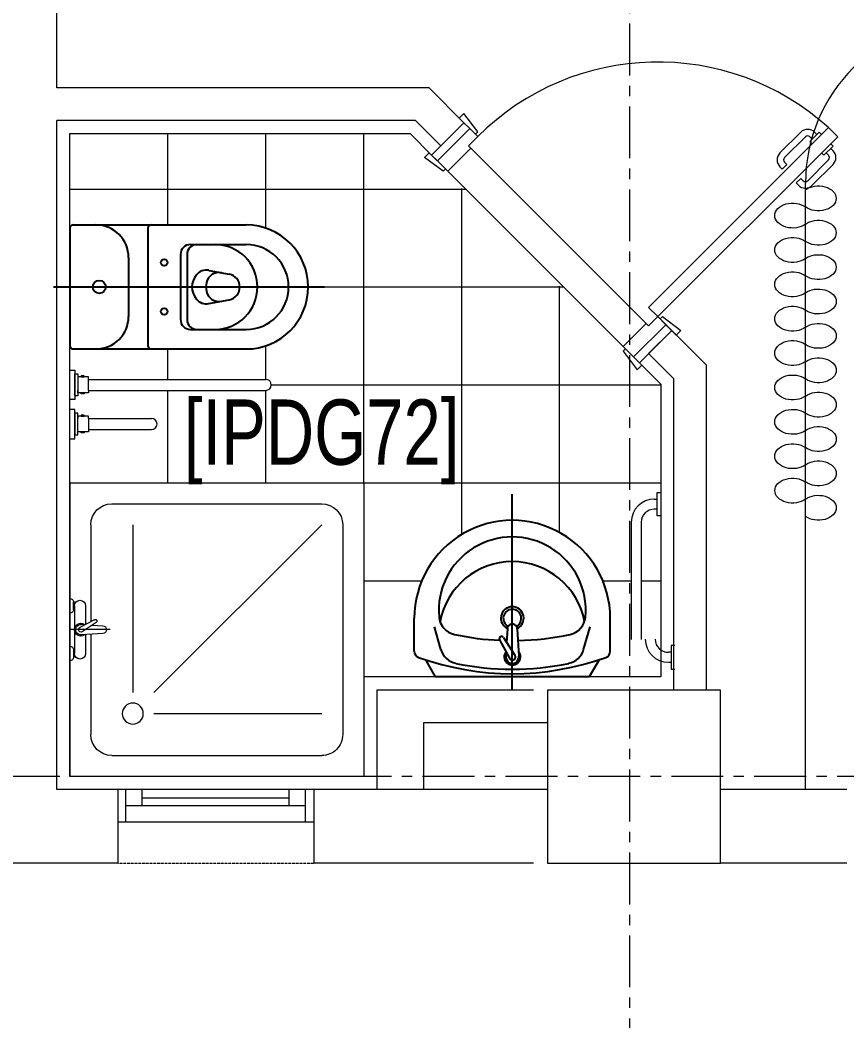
# Model space of a CAD drawing. Header units: millimetres. Extents: x 26027 to 581921, y 7230 to 233891.
# Drawn here: x 486131 to 488664, y 155996 to 159063 of the extents above; entities that cross this region are included whole.
import ezdxf

# ---------------------------------------------------------------- set-up
doc = ezdxf.new("R2010")
doc.units = ezdxf.units.MM
doc.header["$LTSCALE"] = 5
doc.linetypes.add('CENTER', pattern=[50.8, 31.75, -6.35, 6.35, -6.35])
doc.linetypes.add('HIDDEN2', pattern=[0.1875, 0.125, -0.0625])
for name, color, linetype, lineweight in [('72_EGR_BASE_TEXT', 7, 'Continuous', 5), ('Aluminum', 7, 'Continuous', 5), ('car', 250, 'Continuous', 5), ('Medical Equipment and Furniture', 163, 'Continuous', 0), ('Proj', 7, 'HIDDEN2', 5), ('SANIT', 250, 'Continuous', 5), ('Structure', 20, 'Continuous', 5), ('Tiles', 252, 'Continuous', 5), ('Walls', 32, 'Continuous', 5)]:
    doc.layers.add(name, color=color, linetype=linetype, lineweight=lineweight)
for name, color, linetype in [('axes', 9, 'Continuous'), ('GE-ARCHITECTURAL_ELEMENTS', 8, 'Continuous'), ('GE-FURNITURE', 8, 'Continuous')]:
    doc.layers.add(name, color=color, linetype=linetype)
doc.layers.add('Wooden Joinery', color=7, linetype='Continuous', lineweight=5, true_color=0xffdcd1)
doc.styles.add('X3G_ENTITY_2587EA', font='swisscl.ttf', dxfattribs={"height": 200})

# ---------------------------------------------------------------- blocks, each defined once
blk = doc.blocks.new('CURTAIN')
for centre, start, end in [((-0.3386, 0.0395), 313.5684, 226.4316), ((-0.1881, 0.0395), 313.5684, 226.4316), ((-0.0376, 0.0395), 313.5684, 226.4316), ((0.1129, 0.0395), 313.5684, 226.4316), ((0.2633, 0.0395), 313.5684, 226.4316), ((0.4138, 0.0395), 313.5684, 226.4316), ((0.5643, 0.0395), 313.5684, 226.4316), ((0.7148, 0.0395), 313.5684, 226.4316), ((0.8653, 0.0395), 313.5684, 226.4316), ((0.0376, -0.0395), 133.5684, 46.4316), ((0.1881, -0.0395), 133.5684, 46.4316), ((0.3386, -0.0395), 133.5684, 46.4316), ((0.4891, -0.0395), 133.5684, 46.4316), ((0.6396, -0.0395), 133.5684, 46.4316), ((0.79, -0.0395), 133.5684, 46.4316), ((0.9405, -0.0395), 133.5684, 46.4316), ((-0.4138, -0.0395), 133.5684, 46.4316), ((-0.2633, -0.0395), 133.5684, 46.4316), ((-0.1129, -0.0395), 133.5684, 46.4316)]:
    blk.add_arc(centre, 0.0546, start, end)
blk = doc.blocks.new('A$C5B88081F')
at = {"layer": 'car'}
for p, q in [((91.9, -7.1), (629.3, -544.5)), ((558.6, -615.2), (21.2, -77.8))]:
    blk.add_line(p, q, dxfattribs=at)
at = {"layer": 'Wooden Joinery'}
for p, q in [((1102.4, 41.7), (1038.7, -21.9)), ((1158.9, 41.7), (1130.6, 13.4)), ((1151.9, 34.6), (1144.8, 41.7)), ((1166, 34.6), (1158.9, 41.7)), ((1116.5, 27.6), (1052.9, -36.1)), ((1137.7, 20.5), (1130.6, 27.6)), ((1137.7, 6.3), (1130.6, 13.4)), ((1194.3, 6.3), (1201.4, -0.7)), ((1166, -21.9), (1173.1, -29)), ((1201.4, -0.7), (1173.1, -29)), ((1180.1, -21.9), (1187.2, -29)), ((1194.3, -7.8), (1201.4, -14.9)), ((1059.9, -57.3), (1045.8, -71.4)), ((1059.9, -57.3), (1052.9, -50.2)), ((1187.2, -43.2), (1123.6, -106.8)), ((1201.4, -57.3), (1137.7, -120.9)), ((1045.8, -71.4), (1038.7, -64.4)), ((1102.4, -99.7), (1088.2, -113.9)), ((1088.2, -113.9), (1095.3, -120.9)), ((1102.4, -99.7), (1109.4, -106.8))]:
    blk.add_line(p, q, dxfattribs=at)
for points in [[(106.1, 35.4), (113.1, 42.4), (70.7, 99), (56.6, 84.9)], [(636.4, -495), (1187.2, 55.8), (1215.5, 27.6), (664.7, -523.3)], [(14.1, -70.7), (7.1, -77.8), (-49.5, -35.4), (-35.4, -21.2)], [(671.8, -530.3), (678.8, -523.3), (735.4, -565.7), (721.2, -579.8)], [(565.7, -622.3), (558.6, -629.3), (601, -685.9), (615.2, -671.8)]]:
    blk.add_lwpolyline(points, close=True, dxfattribs=at)
for points in [[(88.4, 53), (-10.6, -46), (-28.3, -28.3), (70.7, 70.7), (88.4, 53)], [(88.4, 53), (113.1, 28.3), (84.9, 0), (91.9, -7.1), (21.2, -77.8), (-10.6, -46), (88.4, 53)], [(689.4, -548), (664.7, -523.3), (636.4, -551.5), (629.3, -544.5), (558.6, -615.2), (590.4, -647), (689.4, -548)], [(689.4, -548), (590.4, -647), (608.1, -664.7), (707.1, -565.7), (689.4, -548)]]:
    blk.add_lwpolyline(points, dxfattribs=at)
for centre, radius, start, end in [((664.7, -523.3), 780, 47.9395, 135), ((1123.6, 20.5), 30, 45, 135), ((1123.6, 20.5), 10, 45, 135), ((1059.9, -43.2), 30, 135, 225), ((1180.1, -36.1), 10, 315, 45), ((1180.1, -36.1), 30, 315, 45), ((1059.9, -43.2), 10, 135, 225), ((1116.5, -99.7), 30, 225, 315), ((1116.5, -99.7), 10, 225, 315)]:
    blk.add_arc(centre, radius, start, end, dxfattribs=at)
blk = doc.blocks.new('SHOWER TRAY 80x80')
at = {"layer": 'SANIT'}
for p, q in [((0, 0), (0, 0.8)), ((0.8, 0.8), (0, 0.8)), ((0.8, 0), (0.8, 0.8)), ((0.1143, 0.7429), (0.6857, 0.7429)), ((0.0571, 0.4124), (0.0571, 0.6857)), ((0.7429, 0.1143), (0.7429, 0.6857)), ((0.2286, 0.6286), (0.6857, 0.6286)), ((0.1714, 0.1143), (0.1714, 0.5714)), ((0.2286, 0.5714), (0.6857, 0.1143)), ((0.01, 0.455), (0.01, 0.475)), ((0.0163, 0.475), (0.01, 0.475)), ((0.0125, 0.335), (0.0125, 0.465)), ((0.0425, 0.4133), (0.0425, 0.465)), ((0.0125, 0.455), (0.01, 0.455)), ((0.0895, 0.4105), (0.0316, 0.4139)), ((0.11, 0.4), (0, 0.4)), ((0.0667, 0.3728), (0.0271, 0.3939)), ((0.0407, 0.3866), (0.0316, 0.3861)), ((0.0715, 0.3808), (0.0334, 0.4058)), ((0.0425, 0.335), (0.0425, 0.3857)), ((0.0608, 0.3878), (0.0895, 0.3895)), ((0.0571, 0.1143), (0.0571, 0.3779)), ((0.01, 0.345), (0.01, 0.325)), ((0.0125, 0.345), (0.01, 0.345)), ((0.0163, 0.325), (0.01, 0.325)), ((0.1143, 0.0571), (0.6857, 0.0571)), ((0, 0), (0.8, 0))]:
    blk.add_line(p, q, dxfattribs=at)
blk.add_circle((0.1714, 0.6286), 0.0286, dxfattribs=at)
for centre, radius, start, end in [((0.1143, 0.6857), 0.0571, 90, 180), ((0.6857, 0.6857), 0.0571, 360, 90), ((0, 0.475), 0.01, 0, 90), ((0.0275, 0.465), 0.015, 0, 180), ((0, 0.455), 0.01, 270, 0), ((0.03, 0.4), 0.0175, 49.632, 309.2526), ((0.03, 0.4), 0.014, 83.2671, 276.7329), ((0.0895, 0.4), 0.0105, 270, 90), ((0.03, 0.4), 0.00676, 54.0423, 244.5873), ((0, 0.345), 0.01, 0, 90), ((0.0691, 0.3768), 0.00467, 239.3148, 59.3148), ((0.0275, 0.335), 0.015, 180, 0), ((0, 0.325), 0.01, 270, 0), ((0.1143, 0.1143), 0.0571, 180, 270), ((0.6857, 0.1143), 0.0571, 270, 360)]:
    blk.add_arc(centre, radius, start, end, dxfattribs=at)
blk = doc.blocks.new('lav-manta 60')
at = {"layer": 'GE-ARCHITECTURAL_ELEMENTS'}
for p, q in [((0, 0.04), (0, -0.56)), ((-0.2658, -0.0529), (-0.2358, 0)), ((-0.2358, 0), (0.2358, 0)), ((0.2658, -0.0529), (0.2358, 0)), ((0.0389, -0.1142), (0.0087, -0.0575)), ((-0.3, -0.0789), (-0.3, -0.18)), ((-0.2185, -0.0841), (-0.2383, -0.1537)), ((-0.015, -0.1473), (-0.0199, -0.064)), ((0.0274, -0.121), (-0.0078, -0.0673)), ((0.0191, -0.077), (0.0199, -0.064)), ((0.2185, -0.0841), (0.2383, -0.1537)), ((0.3, -0.0789), (0.3, -0.18)), ((0.015, -0.1473), (0.0174, -0.1057))]:
    blk.add_line(p, q, dxfattribs=at)
for centre, radius, start, end in [((0, -0.8557), 0.8457, 70.1771, 109.8229), ((0, -0.8696), 0.8457, 78.1914, 101.8086), ((-0.28, -0.0789), 0.02, 109.8229, 180), ((-0.1608, -0.1006), 0.06, 101.8086, 164.0794), ((0, -0.0617), 0.025, 320.7474, 220.368), ((0, -0.0617), 0.02, 353.2671, 186.682), ((0, -0.0617), 0.00966, 25.4127, 215.9577), ((0.1608, -0.1006), 0.06, 15.9206, 78.1914), ((0.28, -0.0789), 0.02, 0, 70.1771), ((0, -0.9572), 0.8457, 91.1572, 102.0883), ((0, -0.9572), 0.8457, 88.5486, 88.844), ((0.0332, -0.1176), 0.00666, 210.6852, 30.6852), ((0, -0.9572), 0.8457, 77.9117, 87.4274), ((-0.1645, -0.189), 0.06, 102.0883, 174.8142), ((0, -0.18), 0.035, 115.3106, 64.6894), ((0, -0.1473), 0.015, 180, 0), ((0.1645, -0.189), 0.06, 5.1858, 77.9117), ((0, -0.18), 0.3, 180, 0), ((0, -0.2039), 0.2252, 174.8142, 5.1858), ((0, -0.1282), 0.2252, 190.6097, 349.3903), ((0, -0.18), 0.0275, 117.1496, 62.8504)]:
    blk.add_arc(centre, radius, start, end, dxfattribs=at)
blk = doc.blocks.new('WC manta')
at = {"layer": 'GE-FURNITURE'}
for p, q in [((-0.12, 0.19), (0.41, 0.19)), ((-0.13, 0.18), (-0.13, -0.18)), ((0.109, 0.18), (0.109, -0.18)), ((0.239, 0.13), (0.41, 0.13)), ((0.209, 0.1), (0.209, -0.1)), ((0.229, 0.1), (0.229, -0.1)), ((0.05, 0.09), (0.05, -0.09)), ((0.2955, 0.051), (0.3581, 0.0393)), ((-0.18, 0), (0.65, 0)), ((0.2955, -0.051), (0.3581, -0.0393)), ((0.239, -0.13), (0.41, -0.13)), ((-0.12, -0.19), (0.41, -0.19))]:
    blk.add_line(p, q, dxfattribs=at)
for centre, radius in [((0.159, 0.0752), 0.01), ((-0.04, 0), 0.02), ((0.159, -0.0753), 0.01)]:
    blk.add_circle(centre, radius, dxfattribs=at)
for centre, radius, start, end in [((-0.12, 0.18), 0.01, 90, 180), ((-0.05, 0.09), 0.1, 0, 90), ((0.119, 0.18), 0.01, 90, 180), ((0.41, 0), 0.19, 270, 90), ((0.239, 0.1), 0.03, 90, 180), ((0.259, 0.1), 0.03, 90, 180), ((0.3147, 0), 0.13, 270, 90), ((0.41, 0), 0.13, 270, 90), ((0.3029, 0), 0.0588, 141.525, 218.475), ((0.2882, 0.0117), 0.04, 79.4289, 141.525), ((0.3271, 0.0044), 0.04, 79.4289, 166.4176), ((0.3507, 0), 0.04, 280.5711, 79.4289), ((0.3454, 0), 0.0588, 166.4176, 193.5824), ((0.3271, -0.0044), 0.04, 193.5824, 280.5711), ((0.2882, -0.0117), 0.04, 218.475, 280.5711), ((-0.05, -0.09), 0.1, 270, 0), ((0.239, -0.1), 0.03, 180, 270), ((0.259, -0.1), 0.03, 180, 270), ((-0.12, -0.18), 0.01, 180, 270), ((0.119, -0.18), 0.01, 180, 270)]:
    blk.add_arc(centre, radius, start, end, dxfattribs=at)

msp = doc.modelspace()

# ---------------------------------------------------------------- linework, layer by layer
at = {"layer": 'Aluminum'}
for p, q in [((487030.8, 156705.3, -0.1), (486430.8, 156705.3, -0.1)), ((486455.8, 156605.3, -0.1), (486455.8, 156705.3, -0.1)), ((486505.8, 156655.3, -0.1), (486505.8, 156705.3, -0.1)), ((486955.8, 156655.3, -0.1), (486955.8, 156705.3, -0.1)), ((487005.8, 156605.3, -0.1), (487005.8, 156705.3, -0.1)), ((486505.8, 156680.3, -0.1), (486955.8, 156680.3, -0.1)), ((487005.8, 156655.3, -0.1), (486455.8, 156655.3, -0.1)), ((487030.8, 156605.3, -0.1), (486430.8, 156605.3, -0.1))]:
    msp.add_line(p, q, dxfattribs=at)
at = {"layer": 'axes', "linetype": 'CENTER', "lineweight": 0}
for p, q in [((487998.8, 120285.6, 0), (487998.8, 210035.3, 0)), ((543910.8, 156745.3, 2.4), (448848.3, 156745.3, 2.4))]:
    msp.add_line(p, q, dxfattribs=at)
at = {"layer": 'Medical Equipment and Furniture'}
msp.add_line((488536.7, 156705.3, 0), (488536.7, 158563.3, 0), dxfattribs=at)
msp.add_arc((489036.7, 158563.3, 0), 500, 90, 180, dxfattribs=at)
at = {"layer": 'Proj'}
msp.add_line((486430.8, 156480.3, 2.4), (487030.8, 156480.3, 2.4), dxfattribs=at)
at = {"layer": 'SANIT'}
for p, q in [((486283.8, 157990.3, 0), (486298.8, 157990.3, 0)), ((486298.8, 157990.3, 0), (486298.8, 157900.3, 0)), ((486298.8, 157911.9, 0), (486298.8, 157978.7, 0)), ((486298.8, 157978.7, 0), (486307.9, 157978.7, 0)), ((486307.9, 157978.7, 0), (486307.9, 157911.9, 0)), ((486340.7, 157969.6, 0), (486307.9, 157969.6, 0)), ((486307.9, 157969.6, 0), (486307.9, 157962.3, 0)), ((486319, 157972.7, 0), (486319, 157969.6, 0)), ((486327.8, 157972.7, 0), (486319, 157972.7, 0)), ((486319, 157969.6, 0), (486327.8, 157969.6, 0)), ((486327.8, 157969.6, 0), (486327.8, 157972.7, 0)), ((486340.7, 157962.3, 0), (486340.7, 157969.6, 0)), ((486340.7, 157928.3, 0), (486340.7, 157962.3, 0)), ((486340.7, 157962.3, 0), (486883.8, 157962.3, 0)), ((486307.9, 157921, 0), (486307.9, 157928.3, 0)), ((486340.7, 157921, 0), (486307.9, 157921, 0)), ((486319, 157917.9, 0), (486319, 157921, 0)), ((486319, 157921, 0), (486327.8, 157921, 0)), ((486327.8, 157921, 0), (486327.8, 157917.9, 0)), ((486340.7, 157928.3, 0), (486340.7, 157921, 0)), ((486340.7, 157928.3, 0), (486883.8, 157928.3, 0)), ((486298.8, 157900.3, 0), (486283.8, 157900.3, 0)), ((486307.9, 157911.9, 0), (486298.8, 157911.9, 0)), ((486327.8, 157917.9, 0), (486319, 157917.9, 0)), ((486298.8, 157870.3, 0), (486283.8, 157870.3, 0)), ((486298.8, 157780.3, 0), (486298.8, 157870.3, 0)), ((486298.8, 157858.7, 0), (486298.8, 157791.9, 0)), ((486307.9, 157858.7, 0), (486298.8, 157858.7, 0)), ((486307.9, 157791.9, 0), (486307.9, 157858.7, 0)), ((486307.9, 157849.6, 0), (486307.9, 157842.3, 0)), ((486340.7, 157849.6, 0), (486307.9, 157849.6, 0)), ((486319, 157852.7, 0), (486319, 157849.6, 0)), ((486327.8, 157852.7, 0), (486319, 157852.7, 0)), ((486319, 157849.6, 0), (486327.8, 157849.6, 0)), ((486327.8, 157849.6, 0), (486327.8, 157852.7, 0)), ((486340.7, 157842.3, 0), (486340.7, 157849.6, 0)), ((486340.7, 157842.3, 0), (486340.7, 157808.3, 0)), ((486340.7, 157842.3, 0), (486533.8, 157842.3, 0)), ((486340.7, 157801, 0), (486307.9, 157801, 0)), ((486319, 157797.9, 0), (486319, 157801, 0)), ((486319, 157801, 0), (486327.8, 157801, 0)), ((486327.8, 157797.9, 0), (486319, 157797.9, 0)), ((486327.8, 157801, 0), (486327.8, 157797.9, 0)), ((486340.7, 157808.3, 0), (486340.7, 157801, 0)), ((486340.7, 157808.3, 0), (486533.8, 157808.3, 0)), ((486283.8, 157780.3, 0), (486298.8, 157780.3, 0)), ((486298.8, 157791.9, 0), (486307.9, 157791.9, 0)), ((488082.1, 157615.9, 0), (488093.8, 157615.9, 0)), ((488082.1, 157543.9, 0), (488082.1, 157615.9, 0)), ((488073.8, 157595.2, 0), (488082.1, 157595.2, 0)), ((488082.1, 157564.6, 0), (488073.8, 157564.6, 0)), ((488003.2, 157525.3, 0), (488003.2, 157165.6, 0)), ((488033.8, 157525.2, 0), (488033.8, 157165.6, 0)), ((488093.8, 157543.9, 0), (488082.1, 157543.9, 0)), ((488125, 157125.9, -2.4), (488116.7, 157125.9, -2.4)), ((488136.7, 157146.6, -2.4), (488125, 157146.6, -2.4)), ((488125, 157146.6, -2.4), (488125, 157074.6, -2.4)), ((488116.7, 157095.3, -2.4), (488125, 157095.3, -2.4)), ((488125, 157074.6, -2.4), (488136.7, 157074.6, -2.4))]:
    msp.add_line(p, q, dxfattribs=at)
for centre, radius, start, end in [((486883.8, 157945.3, 0), 17, 269.9964, 89.9964), ((486533.8, 157825.3, 0), 17, 269.9962, 89.9962), ((488073.8, 157524.6, 0), 70.6, 90.0005, 180.0005), ((488073.8, 157524.6, 0), 40, 90.0005, 180.0005), ((488116.7, 157165.9, -2.4), 70.6, 179.9995, 269.9995), ((488116.7, 157165.9, -2.4), 40, 179.9995, 269.9995)]:
    msp.add_arc(centre, radius, start, end, dxfattribs=at)
at = {"layer": 'Structure', "elevation": 0}
msp.add_lwpolyline([(487746.7, 156480.3), (488276.7, 156480.3), (488276.7, 157010.3), (487746.7, 157010.3)], close=True, dxfattribs=at)
at = {"layer": 'Tiles'}
for p, q in [((486583.8, 158435.3, 0), (486583.8, 158715.3, 0)), ((486883.8, 158425.5, 0), (486883.8, 158715.3, 0)), ((487183.8, 157645.3, 0), (487183.8, 158715.3, 0)), ((486283.8, 158545.3, 0), (487495.8, 158545.3, 0)), ((487483.8, 157487.1, 0), (487483.8, 158547.3, 0)), ((487013.8, 158245.3, 0), (487795.8, 158245.3, 0)), ((487783.8, 157492.9, 0), (487783.8, 158247.3, 0)), ((486583.8, 157962.3, 0), (486583.8, 158055.3, 0)), ((486883.8, 157962.3, 0), (486883.8, 158065, 0)), ((486583.8, 157645.3, 0), (486583.8, 157928.3, 0)), ((486883.8, 157645.3, 0), (486883.8, 157928.3, 0)), ((486900.8, 157945.3, 0), (488093.8, 157945.3, 0)), ((487183.8, 157645.3, 0), (488093.8, 157645.3, 0)), ((487183.8, 157345.3, 0), (487361.7, 157345.3, 0)), ((487915.9, 157345.3, 0), (488003.2, 157345.3, 0)), ((488033.8, 157345.3, 0), (488093.8, 157345.3, 0)), ((487183.8, 157045.3, 0), (487183.8, 157045.3, 2.4))]:
    msp.add_line(p, q, dxfattribs=at)
at = {"layer": 'Tiles', "elevation": -2.4}
msp.add_lwpolyline([(488028, 158013.1), (488093.8, 157947.3), (488093.8, 157050.3), (487183.8, 157050.3), (487183.8, 156745.3), (486283.8, 156745.3), (486283.8, 158715.3), (487325.8, 158715.3), (487391.6, 158649.5)], dxfattribs=at)
at = {"layer": 'Walls'}
for p, q in [((486243.8, 158855.3, 2.4), (486243.8, 162593.1, 2.4)), ((487383.8, 158855.3, 2.4), (486243.8, 158855.3, 2.4)), ((487383.8, 158855.3, 2.4), (487490.6, 158748.5, 2.4)), ((486243.8, 156705.3, 2.4), (486243.8, 158755.3, 2.4)), ((487342.3, 158755.3, 2.4), (486243.8, 158755.3, 2.4)), ((487342.3, 158755.3, 2.4), (487419.9, 158677.8, 2.4)), ((487490.6, 158748.5, 2.4), (487419.9, 158677.8, 2.4)), ((488127, 158112.1, 2.4), (488056.3, 158041.4, 2.4)), ((488127, 158112.1, 2.4), (488233.8, 158005.3, 2.4)), ((488056.3, 158041.4, 2.4), (488133.8, 157963.8, 2.4)), ((488233.8, 157010.3, 2.4), (488233.8, 158005.3, 2.4)), ((488133.8, 157010.3, 2.4), (488133.8, 157963.8, 2.4)), ((487703.8, 156705.3, 2.4), (486243.8, 156705.3, 2.4)), ((486430.8, 156705.3, 2.4), (486243.8, 156705.3, 2.4)), ((486430.8, 156705.3, 2.4), (486430.8, 156480.3, 2.4)), ((487746.7, 156705.3, 0), (487030.8, 156705.3, 2.4)), ((487030.8, 156705.3, 2.4), (487030.8, 156480.3, 2.4)), ((488663.8, 156705.3, 0), (488276.7, 156705.3, 0)), ((486430.8, 156480.3, 2.4), (485880.8, 156480.3, 2.4)), ((487703.8, 156480.3, 2.4), (487030.8, 156480.3, 2.4)), ((488663.8, 156480.3, 0), (488276.7, 156480.3, 0))]:
    msp.add_line(p, q, dxfattribs=at)
for points, elevation in [([(487703.8, 157010.3), (487223.8, 157010.3), (487223.8, 156705.3)], 2.4), ([(487746.7, 156910.3), (487366.7, 156910.3), (487366.7, 156705.3)], 0)]:
    msp.add_lwpolyline(points, dxfattribs=dict(at, elevation=elevation))

# ---------------------------------------------------------------- block references
at = {"layer": 'Medical Equipment and Furniture', "extrusion": (-1.26698e-09, -6.38299e-11, -1), "xscale": 699.9999999767327, "yscale": 1000, "zscale": 1000, "rotation": 269.985929888151}
msp.add_blockref('CURTAIN', (-488536.7, 158227.1, 0), dxfattribs=at)
at = {"layer": 'SANIT'}
for name, p, xscale, yscale, zscale, rotation in [('WC manta', (486413.8, 158245.3, 0), 999.9999999999995, 999.9999999999995, 999.9999999999995, 359.998164510126), ('SHOWER TRAY 80x80', (486283.8, 157645.3, 0), -1125.00003893818, 1125.00003893818, 1125.00003893818, 179.9999999234013), ('lav-manta 60', (487638.8, 157050.3, -2.4), 1000.000000000223, 1000.000000000223, 1000.000000000223, 179.998164510126)]:
    msp.add_blockref(name, p, dxfattribs=dict(at, xscale=xscale, yscale=yscale, zscale=zscale, rotation=rotation))
at = {"layer": 'Wooden Joinery'}
msp.add_blockref('A$C5B88081F', (487419.9, 158677.8, 0), dxfattribs=at)

# ---------------------------------------------------------------- texts
at = {"layer": '72_EGR_BASE_TEXT', "insert": (487054.9, 157900.6, 0), "char_height": 200, "attachment_point": 2, "style": 'X3G_ENTITY_2587EA'}
msp.add_mtext('[IPDG72]', dxfattribs=at)

doc.saveas('drawing.dxf')
